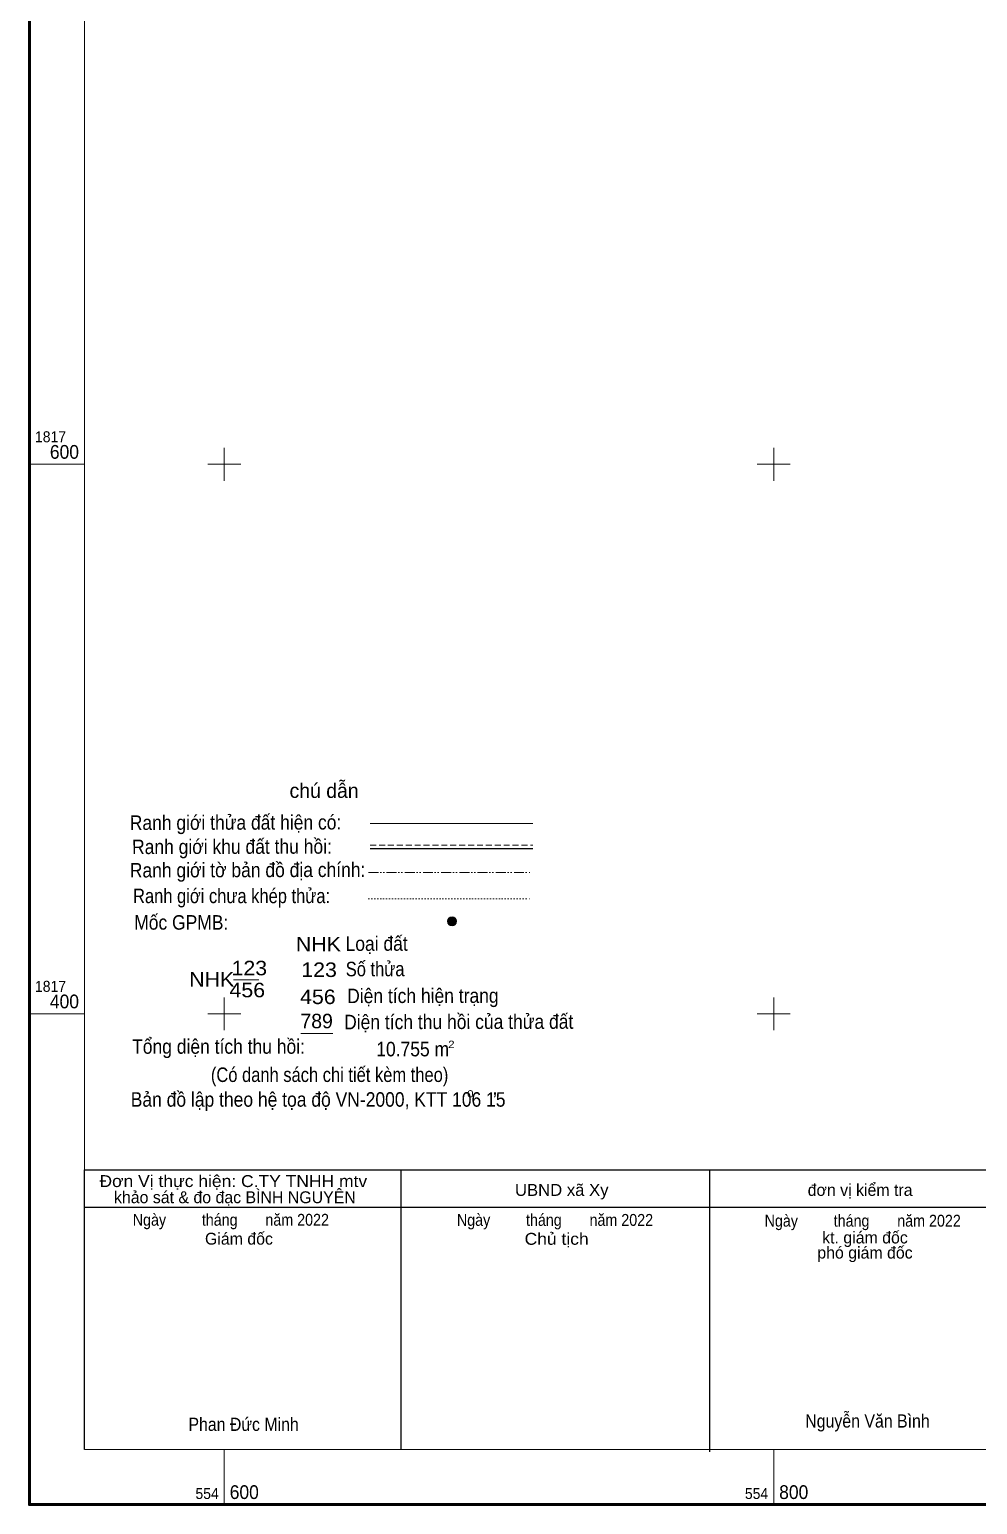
# Model space of a CAD drawing. Header units: metres. Extents: x 549871 to 1817996, y 554690 to 1819539.
# Drawn here: x 554529 to 554874, y 1817221 to 1817758 of the extents above; entities that cross this region are included whole.
import ezdxf
from ezdxf.enums import TextEntityAlignment as Align

# ---------------------------------------------------------------- set-up
doc = ezdxf.new("R2010")
doc.units = ezdxf.units.M
doc.header["$LTSCALE"] = 0.72
for name, pattern in [('DASH_DOUBLE_DOT', [9.2, 5, -1.2, 0.3, -1.2, 0.3, -1.2]), ('DOTTED', [1.5, 0.3, -1.2]), ('MEDIUM_DASHED', [4.5, 3, -1.5])]:
    doc.linetypes.add(name, pattern=pattern)
doc.layers.add('62', color=7, linetype='Continuous', lineweight=13)
doc.layers.add('63', color=7, linetype='Continuous', lineweight=13)

msp = doc.modelspace()

# ---------------------------------------------------------------- hatches: boundary and pattern name
at = {"layer": '62'}
msp.add_hatch(color=256, dxfattribs=at).paths.add_polyline_path([(554684.5563, 1817433.6727, 1), (554681.2826, 1817433.6727, 1)])

# ---------------------------------------------------------------- linework, layer by layer
for p, q in [((554653.13, 1817469.24), (554712.3, 1817469.24)), ((554653.13, 1817469.24), (554712.3, 1817469.24)), ((554603.41, 1817412.42), (554612.54, 1817412.42)), ((554603.41, 1817412.42), (554612.54, 1817412.42)), ((554627.92, 1817392.79), (554639.51, 1817392.79)), ((554751.58, 1817343.27), (555001.47, 1817343.27))]:
    msp.add_line(p, q, dxfattribs=at)
at = {"layer": '62', "linetype": 'MEDIUM_DASHED'}
msp.add_line((554653.13, 1817461.4), (554712.3, 1817461.4), dxfattribs=at)
at = {"layer": '62', "lineweight": 25}
for p, q in [((554653.13, 1817460.2), (554712.3, 1817460.2)), ((554653.13, 1817460.2), (554712.3, 1817460.2)), ((554549.12, 1817343.27), (555004.35, 1817343.27)), ((554549.12, 1817241.44), (554549.12, 1817343.27)), ((554552, 1817343.27), (554919.58, 1817343.27)), ((554664.37, 1817241.44), (554664.37, 1817343.27)), ((554776.74, 1817240.64), (554776.74, 1817343.27)), ((554549.12, 1817329.66), (555004.35, 1817329.66)), ((554552, 1817329.66), (554919.58, 1817329.66))]:
    msp.add_line(p, q, dxfattribs=at)
at = {"layer": '62', "linetype": 'DASH_DOUBLE_DOT'}
msp.add_line((554652.5, 1817451.43), (554711.67, 1817451.43), dxfattribs=at)
msp.add_line((554652.5, 1817451.43), (554711.67, 1817451.43), dxfattribs=at)
at = {"layer": '62', "linetype": 'DOTTED'}
msp.add_line((554652.63, 1817441.84), (554711.8, 1817441.84), dxfattribs=at)
at = {"layer": '62'}
msp.add_circle((554682.9195, 1817433.6727), 1.6368, dxfattribs=at)
at = {"layer": '63'}
for p, q in [((554600, 1817606), (554600, 1817594)), ((554800, 1817606), (554800, 1817594)), ((554529.12, 1817600), (554549.12, 1817600)), ((554594, 1817600), (554606, 1817600)), ((554794, 1817600), (554806, 1817600)), ((554600, 1817406), (554600, 1817394)), ((554800, 1817406), (554800, 1817394)), ((554529.12, 1817400), (554549.12, 1817400)), ((554594, 1817400), (554606, 1817400)), ((554794, 1817400), (554806, 1817400)), ((554600, 1817241.44), (554600, 1817221.44)), ((554800, 1817241.44), (554800, 1817221.44))]:
    msp.add_line(p, q, dxfattribs=at)
at = {"layer": '63', "lineweight": 53}
msp.add_lwpolyline([(554529.12, 1818042.84), (555681.8, 1818042.84), (555681.8, 1817221.44), (554529.12, 1817221.44)], close=True, dxfattribs=at)
at = {"layer": '63'}
for points in [[(554549.12, 1817241.44), (554549.12, 1818022.84), (555661.8, 1818022.84), (555661.8, 1817241.44)], [(554549.12, 1818022.84), (555661.8, 1818022.84), (555661.8, 1817241.44), (554549.12, 1817241.44)]]:
    msp.add_lwpolyline(points, close=True, dxfattribs=at)

# ---------------------------------------------------------------- texts
at = {"layer": '62'}
for s, height, p in [(' chú dẫn', 5.282, (554635.365, 1817478.58)), (',', 5.282, (554698.5227, 1817370.62)), ('khảo sát & đo đạc BÌNH NGUYÊN', 4.322, (554603.885, 1817331.09)), ('đơn vị kiểm tra', 4.322, (554831.465, 1817333.75)), ('Giám đốc', 4.322, (554605.37, 1817316.01)), ('kt. giám đốc', 4.322, (554833.235, 1817316.44)), ('phó giám đốc', 4.322, (554833.235, 1817310.94))]:
    msp.add_text(s, height=height, dxfattribs=at).set_placement(p, align=Align.CENTER)
for s, width, p in [('Ranh giới thửa đất hiện có:', 0.9, (554604.1236, 1817466.9993)), ('Ranh giới khu đất thu hồi:', 0.9, (554602.8286, 1817458.2065)), ('Ranh giới tờ bản đồ địa chính:', 0.9, (554608.5186, 1817449.7202)), ('Loại đất ', 0.9, (554656.3686, 1817422.9288)), ('Số thửa', 0.85, (554654.9336, 1817413.6746)), ('Diện tích hiện trạng', 0.9, (554672.3236, 1817403.9459)), ('Diện tích thu hồi của thửa đất', 0.9, (554685.3586, 1817394.4683))]:
    msp.add_text(s, height=5.282, rotation=0.138, dxfattribs=dict(at, width=width)).set_placement(p, align=Align.CENTER)
for s, height, width, p in [('Ranh giới chưa khép thửa:', 5.282, 0.85, (554602.67, 1817440.28)), ('Mốc GPMB:       ', 5.282, 0.9, (554590.545, 1817430.63)), ('Tổng diện tích thu hồi:                ', 5.282, 0.9, (554612.065, 1817385.47)), ('10.755 m', 5.282, 0.9, (554668.595, 1817384.53)), ('2', 2.641, 1.2, (554682.685, 1817387.58)), ('(Có danh sách chi tiết kèm theo)', 5.282, 0.85, (554638.36, 1817375.2)), ('Bản đồ lập theo hệ tọa độ VN-2000, KTT 106 15', 5.282, 0.9, (554634.18, 1817366.2)), ('0', 2.641, 1.2, (554689.595, 1817369.56)), ('Đơn Vị thực hiện: C.TY TNHH mtv', 4.322, 1.1, (554603.31, 1817336.97)), ('UBND xã Xy', 4.322, 1.05, (554722.86, 1817333.75)), ('Ngày         tháng       năm 2022', 4.322, 0.9, (554602.41, 1817322.89)), ('Ngày         tháng       năm 2022', 4.322, 0.9, (554720.395, 1817322.84)), ('Ngày         tháng       năm 2022', 4.322, 0.9, (554832.4, 1817322.56)), ('Chủ tịch', 4.322, 1.1, (554721, 1817315.95)), ('Nguyễn Văn Bình', 4.802, 0.9, (554834.14, 1817249.44)), ('Phan Đức Minh', 4.802, 0.9, (554607.055, 1817248.22))]:
    msp.add_text(s, height=height, dxfattribs=dict(at, width=width)).set_placement(p, align=Align.CENTER)
at = {"layer": '62', "width": 1.1}
for p in [(554642.49, 1817422.73), (554603.67, 1817409.93)]:
    msp.add_text('NHK', height=5.282, dxfattribs=at).set_placement(p, align=Align.RIGHT)
for s, p in [('123', (554602.65, 1817414.02)), ('123', (554628.04, 1817413.41)), ('456', (554601.91, 1817406.02)), ('456', (554627.6, 1817403.55))]:
    msp.add_text(s, height=5.282, dxfattribs=at).set_placement(p)
at = {"layer": '62'}
msp.add_text('789', height=5.282, dxfattribs=at).set_placement((554627.75, 1817394.74))
at = {"layer": '63', "width": 0.95}
for s, height, p in [('1817', 4, (554531.12, 1817608)), ('1817', 4, (554531.12, 1817408)), ('600', 5, (554602, 1817223.44)), ('800', 5, (554802, 1817223.44))]:
    msp.add_text(s, height=height, dxfattribs=at).set_placement(p)
for s, height, p in [('600', 5, (554547.14, 1817602)), ('400', 5, (554547.14, 1817402)), ('554', 4, (554598.01, 1817223.44)), ('554', 4, (554798.01, 1817223.44))]:
    msp.add_text(s, height=height, dxfattribs=at).set_placement(p, align=Align.RIGHT)

doc.saveas('drawing.dxf')
